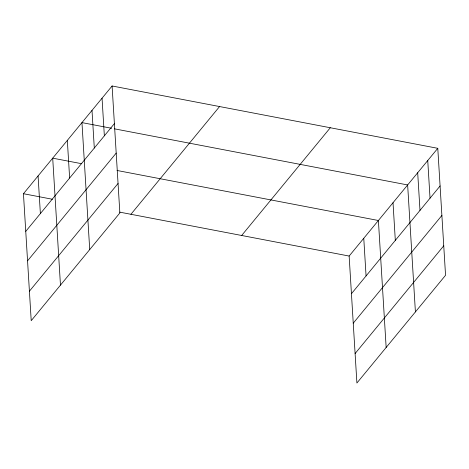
<?xml version="1.0" encoding="UTF-8"?>
<svg xmlns="http://www.w3.org/2000/svg" width="469" height="469" viewBox="0 0 469 469"><rect width="100%" height="100%" fill="white"/><g stroke="black" fill="none" stroke-linecap="round" stroke-linejoin="round"><path stroke-width="0.7" d="M112.097 85.979L119.859 212.944L31.218 320.679L23.45 193.715L112.097 85.979L437.782 148.321L445.55 275.285L356.903 383.021L349.141 256.056L437.782 148.321M25.754 231.358L114.395 123.623M27.554 260.834L116.201 153.099M29.412 291.202L118.059 183.467M130.927 214.286L219.574 106.551M241.664 235.479L330.305 127.75M351.445 293.7L440.086 185.964M353.245 323.176L441.892 215.441M355.103 353.544L443.744 245.809M111.651 128.295L81.958 122.608L89.72 249.578M114.483 128.834L407.643 184.95L415.411 311.914M81.694 163.71L52.704 158.164L60.466 285.129M117.051 170.476L378.395 220.5L386.157 347.47M23.45 193.715L52.44 199.261M119.613 212.123L349.141 256.056M427.74 160.527L430.038 198.176M417.691 172.739L419.995 210.388M393.016 202.725L395.32 240.368M363.768 238.275L366.066 275.924M102.049 98.191L104.353 135.834M92 110.397L94.304 148.046M67.331 140.383L69.629 178.032M38.077 175.939L40.381 213.583"/></g></svg>
